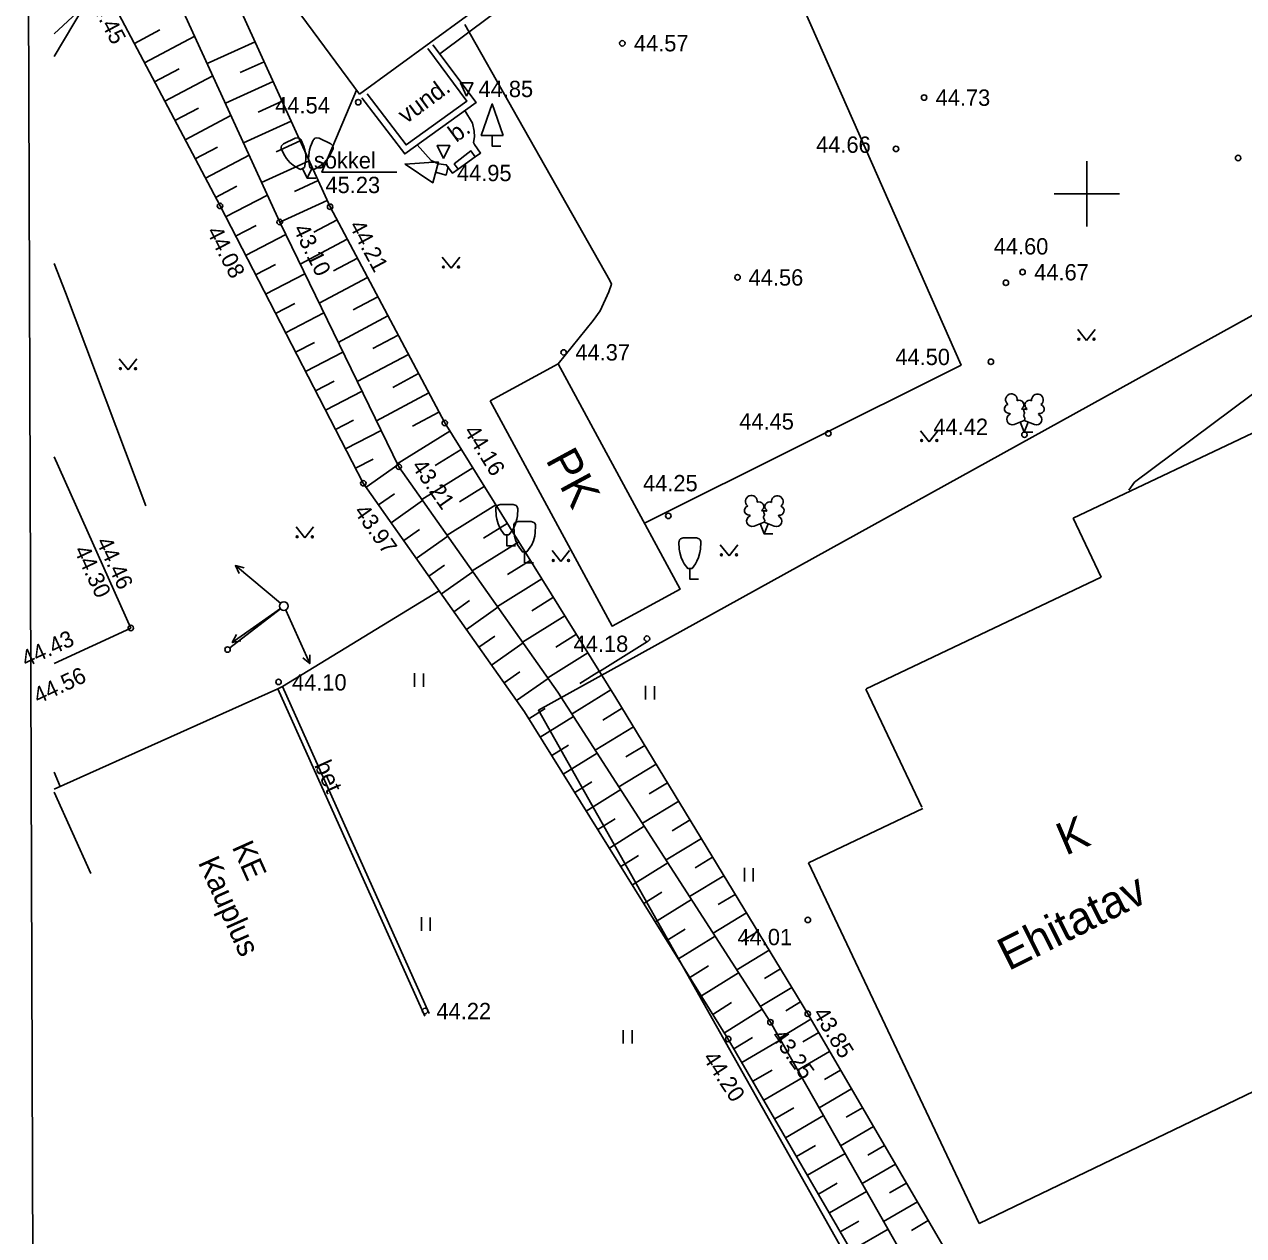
# Model space of a CAD drawing. Extents: x 641901 to 642094, y 6456023 to 6456167.
# Drawn here: x 641901.2 to 641957.2, y 6456052.1 to 6456107.8 of the extents above; entities that cross this region are included whole.
import ezdxf

# ---------------------------------------------------------------- set-up
doc = ezdxf.new("R2010")
doc.units = 0
for name, color, linetype in [('56', 7, 'Continuous'), ('Level 1', 7, 'Continuous'), ('Level 10', 7, 'Continuous'), ('Level 11', 7, 'Continuous'), ('Level 12', 7, 'Continuous'), ('Level 19', 7, 'Continuous'), ('Level 2', 7, 'Continuous'), ('Level 20', 7, 'Continuous'), ('Level 21', 7, 'Continuous'), ('Level 24', 7, 'Continuous'), ('Level 27', 7, 'Continuous'), ('Level 30', 7, 'Continuous'), ('Level 41', 7, 'Continuous'), ('Level 42', 7, 'Continuous'), ('Level 53', 7, 'Continuous'), ('Level 57', 7, 'Continuous'), ('Level 59', 7, 'Continuous')]:
    doc.layers.add(name, color=color, linetype=linetype)

# ---------------------------------------------------------------- blocks, each defined once
blk = doc.blocks.new('KOORDR')
at = {"layer": 'Level 20'}
for p, q in [((0, 1.5), (0, -1.5)), ((-1.5, 0), (1.5, 0))]:
    blk.add_line(p, q, dxfattribs=at)
blk = doc.blocks.new('RING25')
at = {"layer": 'Level 19'}
blk.add_circle((0, 0), 0.125, dxfattribs=at)
blk = doc.blocks.new('BL2')
for p, q in [((-0.685, 1.739), (-0.685, 1.739)), ((0.712, 1.728), (0.712, 1.728)), ((-0.75, 1.275), (-0.75, 1.275)), ((-0.321, 1.444), (-0.321, 1.444)), ((0.343, 1.439), (0.343, 1.439)), ((0.77, 1.263), (0.77, 1.263)), ((0, 0), (-0.183, 0.465))]:
    blk.add_line(p, q)
for points in [[(-0.662, 0.861), (-0.662, 0.861), (-0.646, 0.82), (-0.646, 0.82)], [(-0.087, 1.04), (-0.087, 1.04), (-0.103, 1.081), (-0.103, 1.081)], [(0.004, 1.058), (-0.018, 0.98), (-0.017, 0.957), (-0.003, 0.927), (0.018, 0.888), (0.019, 0.867), (0.005, 0.833), (-0.022, 0.78), (-0.025, 0.75), (-0.022, 0.735), (-0.009, 0.703), (0.025, 0.643), (0.033, 0.619), (0.028, 0.599), (0.012, 0.565), (0.004, 0.539), (0.004, 0.539), (0.468, 0.348), (0.468, 0.348)], [(0.12, 1.079), (0.12, 1.079), (0.103, 1.037), (0.103, 1.037)], [(0.658, 0.81), (0.658, 0.81), (0.675, 0.851), (0.675, 0.851)], [(-0.462, 0.355), (-0.462, 0.355), (0.004, 0.539)], [(0.4, 0), (0, 0), (0.19, 0.462)]]:
    blk.add_lwpolyline(points)
for centre, radius, start, end in [((-0.586, 1.489), 0.269, 111.5027, 232.5173), ((-0.586, 1.489), 0.269, 350.4856, 111.5002), ((0.609, 1.479), 0.269, 67.6168, 188.6314), ((0.609, 1.479), 0.269, 306.5997, 67.6143), ((-0.691, 1.071), 0.212, 106.2979, 277.8684), ((-0.226, 1.255), 0.212, 305.1345, 116.705), ((0.245, 1.251), 0.212, 62.412, 233.9825), ((0.707, 1.061), 0.212, 261.2486, 72.8191), ((-0.554, 0.588), 0.25, 111.5014, 291.5004), ((0.004, 0.808), 0.25, 66.7655, 111.5015), ((0.563, 0.579), 0.25, 247.6166, 67.6155)]:
    blk.add_arc(centre, radius, start, end)
blk = doc.blocks.new('BK2')
blk.add_line((0, 0), (0.4, 0))
for points in [[(-0.124, 0.495), (-0.073, 0.755), (-0.062, 0.883), (-0.068, 1.075), (-0.109, 1.305), (-0.155, 1.456), (-0.278, 1.75), (-0.298, 1.787), (-0.355, 1.839), (-0.408, 1.855), (-0.545, 1.845), (-1.087, 1.587), (-1.181, 1.487), (-1.201, 1.436), (-1.197, 1.359), (-1.181, 1.321), (-1.031, 1.039), (-0.943, 0.909), (-0.791, 0.731), (-0.646, 0.606), (-0.539, 0.533), (-0.305, 0.409), (-0.124, 0.495)], [(1.087, 1.587), (1.181, 1.487), (1.201, 1.436), (1.197, 1.359), (1.181, 1.321), (1.031, 1.039), (0.943, 0.909), (0.791, 0.731), (0.646, 0.606), (0.539, 0.533), (0.305, 0.409), (0.124, 0.495), (0.073, 0.755), (0.062, 0.883), (0.068, 1.075), (0.109, 1.305), (0.155, 1.456), (0.278, 1.75), (0.298, 1.787), (0.355, 1.839), (0.408, 1.855), (0.545, 1.845), (1.087, 1.587)]]:
    blk.add_lwpolyline(points, close=True)
blk.add_lwpolyline([(0.215, 0.452), (0, 0), (-0.215, 0.452)])
blk = doc.blocks.new('BK')
blk.add_lwpolyline([(0.1, 0.5), (0.258, 0.713), (0.323, 0.825), (0.4, 1), (0.461, 1.225), (0.485, 1.381), (0.5, 1.7), (0.498, 1.742), (0.468, 1.813), (0.428, 1.85), (0.3, 1.9), (-0.3, 1.9), (-0.428, 1.85), (-0.468, 1.813), (-0.498, 1.742), (-0.5, 1.7), (-0.485, 1.381), (-0.461, 1.225), (-0.4, 1), (-0.323, 0.825), (-0.258, 0.713), (-0.1, 0.5), (0.1, 0.5)], close=True)
blk.add_lwpolyline([(0, 0.5), (0, 0), (0.4, 0)])
blk = doc.blocks.new('BE')
blk.add_lwpolyline([(0.5, 0.5), (0, 1.95), (-0.5, 0.5), (0.5, 0.5)], close=True)
blk.add_lwpolyline([(0.4, 0), (0, 0), (0, 0.5)])
blk = doc.blocks.new('TUGI')
blk.add_circle((0, 0), 0.125)
blk = doc.blocks.new('PP')
blk.add_circle((0, 0), 0.2)
blk = doc.blocks.new('MNOOL')
blk.add_line((0.2, 0), (2.9, 0))
blk.add_lwpolyline([(2.536, 0.176), (2.9, 0), (2.531, -0.176)])
blk = doc.blocks.new('MURU')
for p, q in [((-0.403, 0.505), (0, 0)), ((0, 0), (0.397, 0.505))]:
    blk.add_line(p, q)
for centre, radius in [((-0.353, 0.055), 0.0428), ((0.347, 0.055), 0.0452)]:
    blk.add_circle(centre, radius)
blk = doc.blocks.new('HEIN')
for p, q in [((0, 0.62), (0, 0)), ((0.406, 0.609), (0.406, 0))]:
    blk.add_line(p, q)

msp = doc.modelspace()

# ---------------------------------------------------------------- linework, layer by layer
at = {"layer": '56'}
msp.add_line((641901.192, 6456165.4), (641901.67, 6456023.4), dxfattribs=at)
at = {"layer": 'Level 1'}
for p, q in [((641920.271, 6456106.428), (641924.728, 6456109.759)), ((641963.823, 6456091.963), (641949.365, 6456085.095)), ((641951.958, 6456086.32), (641951.958, 6456086.32)), ((641949.365, 6456085.095), (641949.365, 6456085.095)), ((641949.376, 6456085.1), (641950.663, 6456082.39)), ((641950.663, 6456082.39), (641939.858, 6456077.253)), ((641939.845, 6456077.247), (641942.421, 6456071.828)), ((641939.858, 6456077.253), (641939.858, 6456077.253)), ((641942.456, 6456071.756), (641937.217, 6456069.266)), ((641937.217, 6456069.266), (641945.049, 6456052.698)), ((641964.18, 6456061.912), (641945.049, 6456052.698)), ((641945.049, 6456052.698), (641945.049, 6456052.698))]:
    msp.add_line(p, q, dxfattribs=at)
msp.add_lwpolyline([(641916.59, 6456104.58), (641909.07, 6456114.76), (641914.22, 6456118.56), (641913.66, 6456119.33), (641918.53, 6456122.86), (641919.06, 6456122.14), (641924.17, 6456125.91), (641930.92, 6456116.66), (641925.65, 6456112.81), (641926.42, 6456111.76)], close=True, dxfattribs=at)
for points in [[(641963.77, 6456118.489), (641970.974, 6456100.755), (641952.187, 6456086.749), (641951.924, 6456086.38)], [(641902.56, 6456072.642), (641912.833, 6456077.26), (641919.581, 6456062.22)], [(641904.238, 6456068.776), (641902.56, 6456072.509)]]:
    msp.add_lwpolyline(points, dxfattribs=at)
at = {"layer": 'Level 10'}
msp.add_lwpolyline([(641906.26, 6456112.54), (641902.56, 6456106.307)], dxfattribs=at)
at = {"layer": 'Level 11'}
msp.add_lwpolyline([(641922.58, 6456090.49), (641928.19, 6456080.14), (641931.31, 6456081.83), (641925.71, 6456092.18)], close=True, dxfattribs=at)
at = {"layer": 'Level 12'}
msp.add_line((641910.62, 6456079.136), (641912.951, 6456080.938), dxfattribs=at)
msp.add_lwpolyline([(641989.99, 6456075.64), (641987.91, 6456082.63), (641992.81, 6456089.7), (641984.59, 6456107.17), (641978.44, 6456104.25), (641960.94, 6456145.99), (641950.24, 6456141.75), (641968.14, 6456100.24), (641924.8, 6456076.27), (641954.177, 6456024.14)], dxfattribs=at)
at = {"layer": 'Level 2'}
msp.add_line((641921.116, 6456101.123), (641921.904, 6456101.69), dxfattribs=at)
for points in [[(641916.696, 6456104.41), (641918.66, 6456101.83), (641921.943, 6456104.19), (641919.957, 6456106.847)], [(641916.935, 6456104.592), (641918.722, 6456102.244), (641921.52, 6456104.255), (641919.717, 6456106.668)], [(641919.239, 6456102.246), (641919.876, 6456101.53), (641920.216, 6456101.371), (641920.572, 6456101.33), (641920.861, 6456100.94), (641921.116, 6456101.123), (641920.938, 6456101.37), (641921.703, 6456101.97), (641921.904, 6456101.69), (641922.149, 6456101.866), (641921.859, 6456102.27), (641921.813, 6456102.36), (641921.861, 6456102.617), (641921.85, 6456102.88), (641921.775, 6456103.238), (641921.427, 6456103.819)], [(641912.833, 6456077.26), (641913.049, 6456077.357), (641919.787, 6456062.34)]]:
    msp.add_lwpolyline(points, dxfattribs=at)
at = {"layer": 'Level 21'}
for points in [[(641926.47, 6456134.68), (641929.02, 6456130.94), (641931.81, 6456127.48), (641932.61, 6456126.53), (641933.25, 6456126.22), (641934.09, 6456126.39), (641942.7, 6456129.86), (641947.94, 6456119.9), (641935.12, 6456112.76), (641944.22, 6456092.13), (641929.67, 6456084.87)], [(641925.71, 6456092.18), (641927.32, 6456094.18), (641927.64, 6456094.62), (641928.04, 6456095.5), (641928.16, 6456095.84), (641928.08, 6456096.01), (641921.42, 6456107.77)]]:
    msp.add_lwpolyline(points, dxfattribs=at)
at = {"layer": 'Level 27'}
for points in [[(641909.66, 6456113.95), (641902.56, 6456107.339)], [(641902.56, 6456096.789), (641903.07, 6456095.47), (641906.76, 6456085.66)]]:
    msp.add_lwpolyline(points, dxfattribs=at)
at = {"layer": 'Level 30'}
for points in [[(641902.56, 6456087.92), (641906.075, 6456080.05), (641902.56, 6456078.415)], [(641902.56, 6456073.436), (641902.831, 6456072.764)]]:
    msp.add_lwpolyline(points, dxfattribs=at)
at = {"layer": 'Level 41'}
msp.add_line((641913.049, 6456077.357), (641920.246, 6456081.754), dxfattribs=at)
at = {"layer": 'Level 42'}
for p, q in [((641906.24, 6456106.906), (641907.417, 6456107.526)), ((641906.706, 6456106.021), (641909.011, 6456107.236)), ((641911.785, 6456106.976), (641909.587, 6456105.976)), ((641907.172, 6456105.137), (641908.3, 6456105.731)), ((641912.199, 6456106.066), (641911.102, 6456105.566)), ((641907.639, 6456104.252), (641909.844, 6456105.415)), ((641912.614, 6456105.156), (641910.42, 6456104.157)), ((641913.028, 6456104.246), (641911.932, 6456103.747)), ((641908.105, 6456103.367), (641909.183, 6456103.936)), ((641908.571, 6456102.483), (641910.678, 6456103.593)), ((641913.442, 6456103.335), (641911.252, 6456102.339)), ((641913.856, 6456102.425), (641912.762, 6456101.927)), ((641909.038, 6456101.598), (641910.066, 6456102.14)), ((641909.504, 6456100.713), (641911.512, 6456101.772)), ((641914.27, 6456101.515), (641912.085, 6456100.52)), ((641909.97, 6456099.829), (641910.949, 6456100.345)), ((641914.685, 6456100.605), (641913.593, 6456100.108)), ((641910.432, 6456098.942), (641912.353, 6456099.934)), ((641915.099, 6456099.695), (641912.917, 6456098.702)), ((641910.891, 6456098.054), (641911.83, 6456098.539)), ((641915.55, 6456098.803), (641914.484, 6456098.237)), ((641911.35, 6456097.165), (641913.2, 6456098.121)), ((641916.018, 6456097.919), (641913.856, 6456096.772)), ((641911.809, 6456096.277), (641912.723, 6456096.749)), ((641916.487, 6456097.036), (641915.39, 6456096.454)), ((641912.268, 6456095.388), (641914.075, 6456096.322)), ((641916.955, 6456096.152), (641914.731, 6456094.973)), ((641917.424, 6456095.269), (641916.296, 6456094.671)), ((641912.727, 6456094.5), (641913.62, 6456094.961)), ((641913.186, 6456093.611), (641914.95, 6456094.523)), ((641917.892, 6456094.385), (641915.607, 6456093.173)), ((641918.361, 6456093.502), (641917.203, 6456092.888)), ((641913.645, 6456092.723), (641914.517, 6456093.173)), ((641914.104, 6456091.835), (641915.825, 6456092.724)), ((641918.829, 6456092.618), (641916.482, 6456091.374)), ((641919.298, 6456091.735), (641918.109, 6456091.104)), ((641914.563, 6456090.946), (641915.413, 6456091.385)), ((641915.022, 6456090.058), (641916.7, 6456090.925)), ((641919.766, 6456090.851), (641917.358, 6456089.574)), ((641915.481, 6456089.169), (641916.31, 6456089.597)), ((641920.235, 6456089.968), (641919.015, 6456089.321)), ((641915.94, 6456088.281), (641917.576, 6456089.126)), ((641920.73, 6456089.1), (641918.319, 6456087.598)), ((641916.399, 6456087.392), (641917.206, 6456087.809)), ((641921.258, 6456088.251), (641920.067, 6456087.509)), ((641916.884, 6456086.52), (641918.343, 6456087.549)), ((641921.787, 6456087.402), (641919.454, 6456085.949)), ((641917.461, 6456085.703), (641918.184, 6456086.213)), ((641922.316, 6456086.553), (641921.174, 6456085.842)), ((641918.037, 6456084.885), (641919.484, 6456085.906)), ((641922.845, 6456085.705), (641920.61, 6456084.312)), ((641918.614, 6456084.068), (641919.337, 6456084.579)), ((641923.374, 6456084.856), (641922.281, 6456084.175)), ((641919.19, 6456083.251), (641920.638, 6456084.273)), ((641923.902, 6456084.007), (641921.766, 6456082.676)), ((641919.767, 6456082.434), (641920.491, 6456082.945)), ((641924.431, 6456083.158), (641923.388, 6456082.508)), ((641920.343, 6456081.617), (641921.792, 6456082.639)), ((641924.96, 6456082.309), (641922.922, 6456081.04)), ((641920.92, 6456080.8), (641921.644, 6456081.311)), ((641925.489, 6456081.461), (641924.494, 6456080.841)), ((641921.496, 6456079.983), (641922.946, 6456081.006)), ((641926.017, 6456080.612), (641924.078, 6456079.404)), ((641922.073, 6456079.166), (641922.798, 6456079.677)), ((641922.649, 6456078.349), (641924.1, 6456079.373)), ((641926.546, 6456079.763), (641925.601, 6456079.175)), ((641929.813, 6456079.43), (641927.609, 6456078.057)), ((641927.075, 6456078.914), (641925.234, 6456077.768)), ((641923.226, 6456077.532), (641923.951, 6456078.044)), ((641923.802, 6456076.714), (641925.254, 6456077.739)), ((641927.604, 6456078.066), (641926.704, 6456077.505)), ((641928.132, 6456077.217), (641926.346, 6456076.104)), ((641924.361, 6456075.886), (641925.12, 6456076.358)), ((641924.889, 6456075.037), (641926.42, 6456075.99)), ((641928.656, 6456076.365), (641927.765, 6456075.824)), ((641929.175, 6456075.51), (641927.416, 6456074.442)), ((641925.418, 6456074.188), (641926.19, 6456074.668)), ((641925.947, 6456073.339), (641927.503, 6456074.308)), ((641929.693, 6456074.655), (641928.825, 6456074.128)), ((641930.212, 6456073.8), (641928.499, 6456072.76)), ((641926.475, 6456072.49), (641927.26, 6456072.978)), ((641927.004, 6456071.641), (641928.585, 6456072.626)), ((641930.731, 6456072.945), (641929.886, 6456072.432)), ((641931.25, 6456072.091), (641929.582, 6456071.078)), ((641927.532, 6456070.792), (641928.33, 6456071.289)), ((641928.061, 6456069.943), (641929.668, 6456070.944)), ((641931.769, 6456071.236), (641930.946, 6456070.736)), ((641932.288, 6456070.381), (641930.665, 6456069.396)), ((641928.59, 6456069.095), (641929.399, 6456069.599)), ((641929.118, 6456068.246), (641930.751, 6456069.262)), ((641932.807, 6456069.526), (641932.007, 6456069.04)), ((641933.326, 6456068.671), (641931.748, 6456067.713)), ((641929.647, 6456067.397), (641930.469, 6456067.909)), ((641930.175, 6456066.548), (641931.833, 6456067.58)), ((641933.845, 6456067.816), (641933.067, 6456067.344)), ((641934.364, 6456066.962), (641932.831, 6456066.031)), ((641930.704, 6456065.699), (641931.539, 6456066.219)), ((641931.232, 6456064.85), (641932.916, 6456065.898)), ((641934.882, 6456066.107), (641934.127, 6456065.648)), ((641935.401, 6456065.252), (641933.914, 6456064.349)), ((641931.761, 6456064.001), (641932.609, 6456064.529)), ((641932.29, 6456063.152), (641933.999, 6456064.217)), ((641935.92, 6456064.397), (641935.188, 6456063.952)), ((641936.439, 6456063.542), (641934.996, 6456062.666)), ((641932.818, 6456062.303), (641933.679, 6456062.84)), ((641933.347, 6456061.455), (641935.081, 6456062.535)), ((641936.843, 6456062.876), (641936.173, 6456062.466)), ((641937.324, 6456062.075), (641935.879, 6456061.209)), ((641937.679, 6456061.466), (641936.948, 6456061.04)), ((641933.788, 6456060.716), (641934.644, 6456061.245)), ((641934.149, 6456060.095), (641935.925, 6456061.128)), ((641938.182, 6456060.602), (641936.711, 6456059.745)), ((641934.652, 6456059.23), (641935.535, 6456059.744)), ((641938.686, 6456059.738), (641937.945, 6456059.307)), ((641935.154, 6456058.366), (641936.913, 6456059.389)), ((641939.189, 6456058.874), (641937.699, 6456058.005)), ((641935.657, 6456057.501), (641936.532, 6456058.01)), ((641936.159, 6456056.637), (641937.901, 6456057.649)), ((641939.693, 6456058.01), (641938.943, 6456057.573)), ((641940.197, 6456057.146), (641938.687, 6456056.266)), ((641936.662, 6456055.772), (641937.529, 6456056.276)), ((641937.165, 6456054.908), (641938.889, 6456055.91)), ((641940.7, 6456056.282), (641939.94, 6456055.84)), ((641941.204, 6456055.418), (641939.675, 6456054.527)), ((641937.667, 6456054.043), (641938.525, 6456054.542)), ((641938.17, 6456053.179), (641939.877, 6456054.171)), ((641941.707, 6456054.554), (641940.938, 6456054.106)), ((641942.211, 6456053.691), (641940.663, 6456052.788)), ((641938.672, 6456052.314), (641939.522, 6456052.808)), ((641942.714, 6456052.827), (641941.935, 6456052.373)), ((641939.175, 6456051.45), (641940.865, 6456052.432))]:
    msp.add_line(p, q, dxfattribs=at)
for points in [[(641908.021, 6456113.777), (641908.83, 6456113.47), (641915.233, 6456099.4), (641920.499, 6456089.47), (641928.361, 6456076.85), (641937.175, 6456062.33)], [(641906.555, 6456112.6), (641912.918, 6456098.7), (641918.386, 6456087.46), (641925.699, 6456077.11), (641935.464, 6456061.94)], [(641904.776, 6456111.46), (641904.53, 6456110.15), (641910.175, 6456099.44), (641916.757, 6456086.7), (641924.165, 6456076.2), (641933.524, 6456061.17)], [(641937.175, 6456062.33), (641956.9, 6456028.49), (641959.186, 6456024.47)], [(641956.853, 6456024.29), (641955.055, 6456027.451), (641935.464, 6456061.94)], [(641955.021, 6456024.14), (641953.61, 6456026.62), (641933.524, 6456061.17)]]:
    msp.add_lwpolyline(points, dxfattribs=at)
at = {"layer": 'Level 53'}
msp.add_lwpolyline([(641916.44, 6456104.755), (641914.86, 6456100.986), (641918.306, 6456100.986)], dxfattribs=at)
at = {"layer": 'Level 59'}
for points in [[(641921.506, 6456104.489), (641921.218, 6456105.091), (641921.794, 6456105.091), (641921.506, 6456104.489)], [(641921.506, 6456104.489), (641921.218, 6456105.091), (641921.794, 6456105.091), (641921.506, 6456104.489)], [(641920.443, 6456101.618), (641920.155, 6456102.219), (641920.731, 6456102.219), (641920.443, 6456101.618)], [(641920.443, 6456101.618), (641920.155, 6456102.219), (641920.731, 6456102.219), (641920.443, 6456101.618)]]:
    msp.add_lwpolyline(points, dxfattribs=at)
for centre in [(641928.657, 6456106.91), (641928.657, 6456106.91), (641942.521, 6456104.42), (641916.525, 6456104.205), (641956.947, 6456101.64), (641956.947, 6456101.64), (641910.175, 6456099.44), (641915.233, 6456099.4), (641912.918, 6456098.7), (641933.953, 6456096.16), (641947.046, 6456096.4), (641947.046, 6456096.4), (641925.965, 6456092.712), (641945.589, 6456092.28), (641920.499, 6456089.47), (641938.123, 6456088.99), (641918.386, 6456087.46), (641916.757, 6456086.7), (641930.773, 6456085.2), (641906.075, 6456080.05), (641912.865, 6456077.574), (641919.593, 6456062.457), (641935.464, 6456061.94), (641937.175, 6456062.33), (641933.524, 6456061.17)]:
    msp.add_circle(centre, 0.125, dxfattribs=at)

# ---------------------------------------------------------------- block references
for name, p in [('RING25', (641941.23, 6456102.06)), ('KOORDR', (641950, 6456100)), ('RING25', (641946.28, 6456095.91)), ('RING25', (641947.13, 6456088.93)), ('RING25', (641929.79, 6456079.56)), ('RING25', (641937.18, 6456066.64))]:
    msp.add_blockref(name, p)
at = {"layer": 'Level 10'}
for name, p in [('BE', (641922.68, 6456102.18)), ('BK2', (641914.18, 6456100.71)), ('BL2', (641947.12, 6456089.05)), ('BL2', (641935.17, 6456084.38)), ('BK', (641923.35, 6456083.83)), ('BK', (641924.17, 6456083.05)), ('BK', (641931.76, 6456082.29))]:
    msp.add_blockref(name, p, dxfattribs=at)
at = {"layer": 'Level 10', "rotation": 75.10216070529516}
msp.add_blockref('BE', (641920.56, 6456100.86), dxfattribs=at)
at = {"layer": 'Level 12'}
for rotation in [140.1303053643423, -144.89595240027774, -65.83564685515907]:
    msp.add_blockref('MNOOL', (641913.11, 6456081.06), dxfattribs=dict(at, rotation=rotation))
for name, p in [('PP', (641913.11, 6456081.06)), ('TUGI', (641910.52, 6456079.06))]:
    msp.add_blockref(name, p, dxfattribs=at)
at = {"layer": 'Level 41'}
for name, p in [('MURU', (641920.79, 6456096.58)), ('MURU', (641949.98, 6456093.26)), ('MURU', (641905.95, 6456091.91)), ('MURU', (641942.76, 6456088.61)), ('MURU', (641914.07, 6456084.19)), ('MURU', (641933.56, 6456083.36)), ('MURU', (641925.84, 6456083.1)), ('HEIN', (641919.11, 6456077.35)), ('HEIN', (641929.73, 6456076.77)), ('HEIN', (641934.27, 6456068.41)), ('HEIN', (641919.43, 6456066.14)), ('HEIN', (641928.7, 6456060.96))]:
    msp.add_blockref(name, p, dxfattribs=at)

# ---------------------------------------------------------------- texts
at = {"layer": 'Level 1'}
for s, height, rotation, p in [('KE', 1, 294.1644, (641910.71, 6456069.99)), ('Kauplus', 1, 294.1644, (641909.15, 6456069.28)), ('Ehitatav', 1.5, 26.5525, (641946.4, 6456064.28))]:
    msp.add_text(s, height=height, rotation=rotation, dxfattribs=at).set_placement(p)
at = {"layer": 'Level 11'}
msp.add_text('PK', height=1.5, rotation=298.459, dxfattribs=at).set_placement((641925.11, 6456087.78))
at = {"layer": 'Level 19'}
for s, p in [('44.57', (641929.19, 6456106.54)), ('44.85', (641922.05, 6456104.44)), ('44.66', (641937.56, 6456101.88)), ('44.95', (641921.06, 6456100.58)), ('44.60', (641945.72, 6456097.21)), ('44.42', (641942.95, 6456088.92)), ('44.18', (641926.42, 6456078.95)), ('44.01', (641933.95, 6456065.48))]:
    msp.add_text(s, height=0.75, dxfattribs=at).set_placement(p)
at = {"layer": 'Level 24'}
msp.add_text('K', height=1.5, rotation=23.1242, dxfattribs=at).set_placement((641949.02, 6456069.58))
at = {"layer": 'Level 53'}
for s, p in [('sokkel', (641914.49, 6456101.16)), ('45.23', (641915.02, 6456100.03))]:
    msp.add_text(s, height=0.75, dxfattribs=at).set_placement(p)
at = {"layer": 'Level 57'}
for s, rotation, p in [('vund.', 36.347, (641918.72, 6456103.19)), ('b.', 36.347, (641921.03, 6456102.33)), ('bet', 294.2497, (641914.49, 6456073.75))]:
    msp.add_text(s, height=0.8, rotation=rotation, dxfattribs=at).set_placement(p)
at = {"layer": 'Level 59'}
for s, rotation, p in [('44.45', 297.9067, (641904.06, 6456109.01)), ('43.10', 296.233, (641913.52, 6456098.39)), ('44.21', 298.1919, (641916.09, 6456098.54)), ('44.08', 297.2911, (641909.54, 6456098.27)), ('44.16', 301.9055, (641921.35, 6456089.09)), ('43.21', 304.9624, (641918.95, 6456087.48)), ('43.97', 305.3226, (641916.3, 6456085.4)), ('44.46', 295.1481, (641904.47, 6456084.02)), ('44.30', 295.1481, (641903.45, 6456083.63)), ('44.43', 24.9397, (641901.27, 6456078.24)), ('44.56', 24.9397, (641901.82, 6456076.55)), ('43.85', 301.5881, (641937.39, 6456062.35)), ('43.25', 305.6154, (641935.47, 6456061.29)), ('44.20', 303.415, (641932.33, 6456060.3))]:
    msp.add_text(s, height=0.75, rotation=rotation, dxfattribs=at).set_placement(p)
for s, p in [('44.57', (641929.19, 6456106.54)), ('44.85', (641922.05, 6456104.44)), ('44.73', (641943.05, 6456104.04)), ('44.54', (641912.71, 6456103.69)), ('44.95', (641921.06, 6456100.58)), ('44.67', (641947.58, 6456096.02)), ('44.67', (641947.58, 6456096.02)), ('44.56', (641934.46, 6456095.78)), ('44.37', (641926.5, 6456092.34)), ('44.50', (641941.2, 6456092.13)), ('44.45', (641934.03, 6456089.17)), ('44.25', (641929.61, 6456086.33)), ('44.10', (641913.48, 6456077.18)), ('44.22', (641920.12, 6456062.08))]:
    msp.add_text(s, height=0.75, dxfattribs=at).set_placement(p)

doc.saveas('drawing.dxf')
